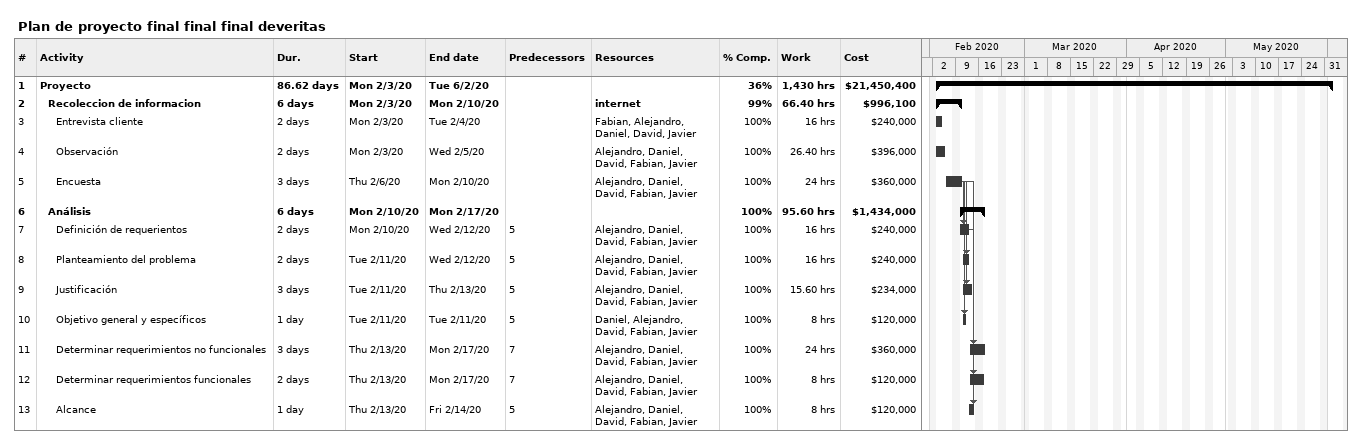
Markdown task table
Plan de proyecto final final final deveritas

| ID | Level | Task | Duration | Start | Finish | Predecessors | Resources | % complete | Work (h) | Cost ($) |
|---|---|---|---|---|---|---|---|---|---|---|
| 1 | 1 | **Proyecto** | 86.62d | 2020-02-03 | 2020-06-02 |  |  | 36 | 1430 | 21450400 |
| 2 | 2 | **Recoleccion de informacion** | 6d | 2020-02-03 | 2020-02-10 |  | internet | 99 | 66.40 | 996100 |
| 3 | 3 | Entrevista cliente | 2d | 2020-02-03 | 2020-02-04 |  | Fabian, Alejandro, Daniel, David, Javier | 100 | 16 | 240000 |
| 4 | 3 | Observación | 2d | 2020-02-03 | 2020-02-05 |  | Alejandro, Daniel, David, Fabian, Javier | 100 | 26.40 | 396000 |
| 5 | 3 | Encuesta | 3d | 2020-02-06 | 2020-02-10 |  | Alejandro, Daniel, David, Fabian, Javier | 100 | 24 | 360000 |
| 6 | 2 | **Análisis** | 6d | 2020-02-10 | 2020-02-17 |  |  | 100 | 95.60 | 1434000 |
| 7 | 3 | Definición de requerientos | 2d | 2020-02-10 | 2020-02-12 | 5 | Alejandro, Daniel, David, Fabian, Javier | 100 | 16 | 240000 |
| 8 | 3 | Planteamiento del problema | 2d | 2020-02-11 | 2020-02-12 | 5 | Alejandro, Daniel, David, Fabian, Javier | 100 | 16 | 240000 |
| 9 | 3 | Justificación | 3d | 2020-02-11 | 2020-02-13 | 5 | Alejandro, Daniel, David, Fabian, Javier | 100 | 15.60 | 234000 |
| 10 | 3 | Objetivo general y específicos | 1d | 2020-02-11 | 2020-02-11 | 5 | Daniel, Alejandro, David, Fabian, Javier | 100 | 8 | 120000 |
| 11 | 3 | Determinar requerimientos no funcionales | 3d | 2020-02-13 | 2020-02-17 | 7 | Alejandro, Daniel, David, Fabian, Javier | 100 | 24 | 360000 |
| 12 | 3 | Determinar requerimientos funcionales | 2d | 2020-02-13 | 2020-02-17 | 7 | Alejandro, Daniel, David, Fabian, Javier | 100 | 8 | 120000 |
| 13 | 3 | Alcance | 1d | 2020-02-13 | 2020-02-14 | 5 | Alejandro, Daniel, David, Fabian, Javier | 100 | 8 | 120000 |
